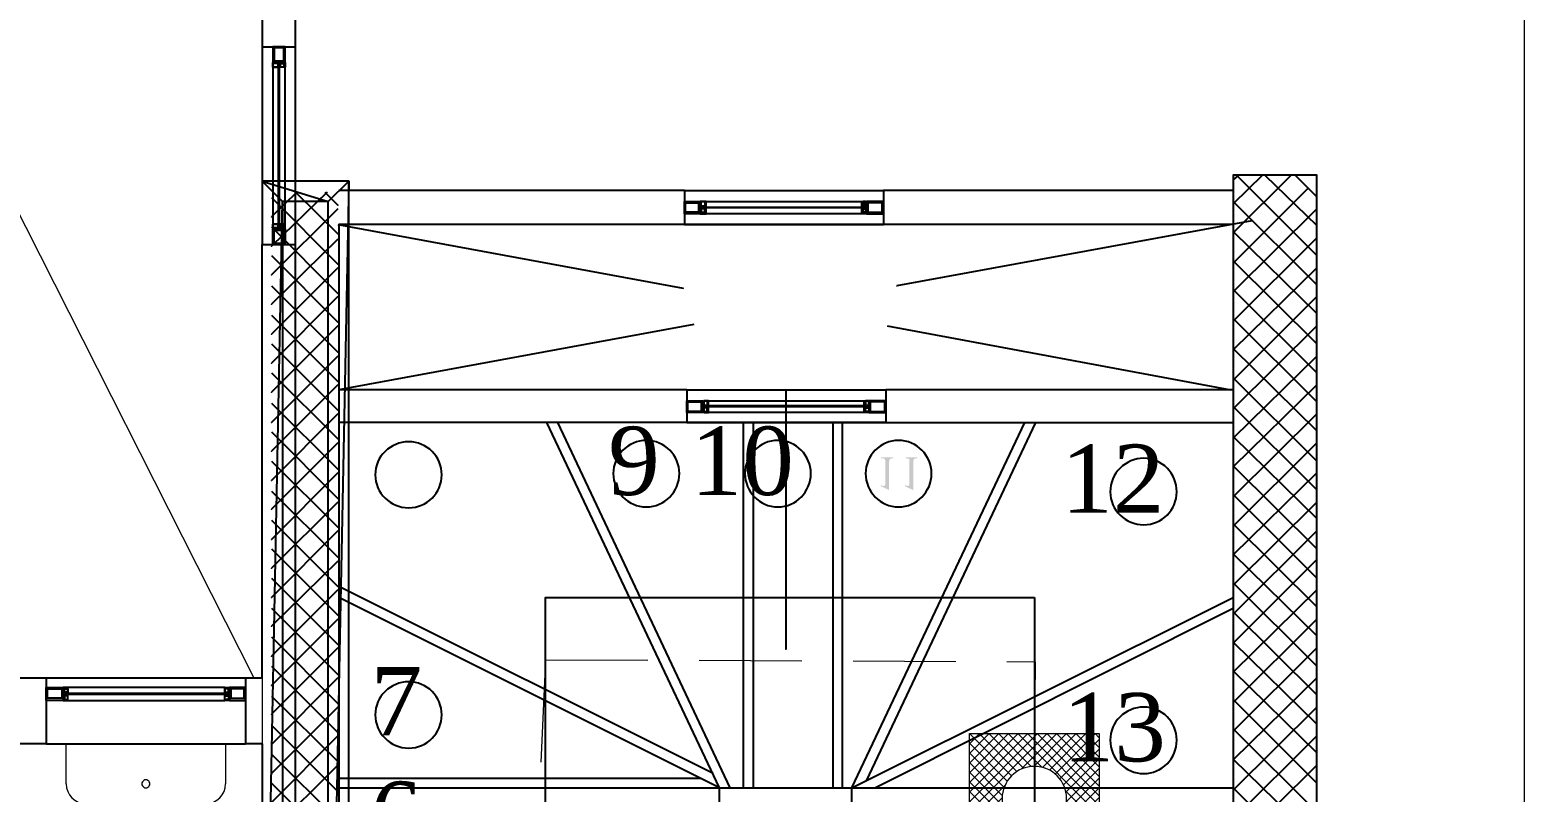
# Model space of a CAD drawing. Header units: inches. Extents: x 14 to 158, y 51 to 94.
# Drawn here: x 42.172 to 46.543, y 81.117 to 83.347 of the extents above; entities that cross this region are included whole.
import ezdxf

# ---------------------------------------------------------------- set-up
doc = ezdxf.new("R2010")
doc.units = ezdxf.units.IN
doc.header["$LTSCALE"] = 0.6
doc.header["$MEASUREMENT"] = 0
doc.linetypes.add('DASHED', pattern=[0.75, 0.5, -0.25])
doc.layers.get('0').update_dxf_attribs({"color": 253, "lineweight": 0})
for name, color, linetype, lineweight in [('K Furniture', 253, 'Continuous', 0), ('LIGHT-1', 3, 'Continuous', 0), ('wiring1', 3, 'DASHED', 0)]:
    doc.layers.add(name, color=color, linetype=linetype, lineweight=lineweight)
doc.styles.add('Times New Roman0', font='times.ttf', dxfattribs={"height": 2.628})

# ---------------------------------------------------------------- blocks, each defined once
blk = doc.blocks.new('A$C66D173D2')
at = {"layer": 'K Furniture'}
for p, q in [((0.0583, 0.5833), (0.0583, 0.2917)), ((0.0817, 0.2917), (0.0817, 0.5785)), ((0.385, 0.5785), (0.385, 0.2917)), ((0.4083, 0.2917), (0.4083, 0.5833)), ((0.35, 0.2567), (0.1167, 0.2567)), ((0.1167, 0.2333), (0.1167, 0.175)), ((0.1167, 0.2333), (0.35, 0.2333)), ((0.35, 0.2333), (0.35, 0.175)), ((0.4083, 0.175), (0.0583, 0.175)), ((0, 0.1167), (0, 0)), ((0.4667, 0), (0.4667, 0.1167)), ((0.4667, 0), (0, 0))]:
    blk.add_line(p, q, dxfattribs=at)
at = {"layer": 'K Furniture', "extrusion": (0, 0, -1)}
for centre, major_axis, start_param, end_param in [((0.2333, 0.5104), (0.1341, 0.1341), 4.321782, 6.673792), ((0.2333, 0.5104), (-0.1176, 0.1176), 5.919765, 8.217402), ((0.2322, 0.3971), (-0.0429, 0.0429), 0.785398, 7.068583), ((0.1167, 0.2917), (0.0412, 0.0412), 2.356194, 3.926991), ((0.1167, 0.2917), (0.0247, 0.0247), 2.356194, 3.926991), ((0.35, 0.2917), (0.0412, 0.0412), 0.785398, 2.356194), ((0.35, 0.2917), (0.0247, 0.0247), 0.785398, 2.356194), ((0.0583, 0.1167), (0.0412, 0.0412), 3.926991, 5.497787), ((0.4083, 0.1167), (0.0412, 0.0412), -0.785398, 0.785398), ((0.2333, 0.1167), (-0.00825, 0.00825), 5.497786, 8.639381), ((0.2333, 0.1167), (0.00825, 0.00825), 0.785397, 3.926992)]:
    blk.add_ellipse(centre, major_axis=major_axis, ratio=1, start_param=start_param, end_param=end_param, dxfattribs=at)
blk = doc.blocks.new('*X43')
at = {"color": 0}
for p, q in [((-40, 101.4), (198.6, 340)), ((-40, 129.7), (170.3, 340)), ((-40, 158), (142, 340)), ((-40, 186.3), (113.7, 340)), ((-40, 214.6), (85.4, 340)), ((-40, 242.8), (57.2, 340)), ((-40, 271.1), (28.9, 340)), ((-40, 299.4), (0.6, 340)), ((-40, 327.7), (-27.7, 340)), ((75.4, 207.4), (-40, 322.8)), ((89.2, 221.9), (-28.9, 340)), ((106.1, 233.3), (-0.6, 340)), ((126.5, 241.2), (27.7, 340)), ((151.8, 244.1), (56, 340)), ((188.2, 236.1), (84.3, 340)), ((340, 112.5), (112.5, 340)), ((128.5, 241.7), (226.9, 340)), ((340, 140.8), (140.8, 340)), ((158.9, 243.7), (255.1, 340)), ((340, 169.1), (169.1, 340)), ((182, 238.6), (283.4, 340)), ((340, 197.4), (197.4, 340)), ((200.9, 229.2), (311.7, 340)), ((216.6, 216.6), (340, 340)), ((340, 225.7), (225.7, 340)), ((229.2, 200.9), (340, 311.7)), ((340, 254), (254, 340)), ((340, 282.3), (282.3, 340)), ((340, 310.5), (310.5, 340)), ((340, 338.8), (338.8, 340)), ((64.7, 189.9), (-40, 294.6)), ((57.7, 168.6), (-40, 266.3)), ((238.6, 182), (340, 283.4)), ((56.2, 141.8), (-40, 238)), ((241.7, 128.5), (340, 226.9)), ((243.7, 158.9), (340, 255.1)), ((71.1, 98.6), (-40, 209.7)), ((181.4, -40), (-40, 181.4)), ((101.4, -40), (340, 198.6)), ((340, 84.3), (236.1, 188.2)), ((-40, 73.1), (58.3, 171.5)), ((153.1, -40), (-40, 153.1)), ((-40, 44.9), (56.3, 141.1)), ((129.7, -40), (340, 170.3)), ((158, -40), (340, 142)), ((340, 56), (244.1, 151.8)), ((124.9, -40), (-40, 124.9)), ((-40, 16.6), (61.4, 118)), ((-40, -11.7), (70.8, 99.1)), ((96.6, -40), (-40, 96.6)), ((186.3, -40), (340, 113.7)), ((340, -28.9), (221.9, 89.2)), ((340, -0.6), (233.3, 106.1)), ((340, 27.7), (241.2, 126.5)), ((-40, -40), (83.4, 83.4)), ((68.3, -40), (-40, 68.3)), ((-11.7, -40), (99.1, 70.8)), ((16.6, -40), (118, 61.4)), ((44.9, -40), (141.1, 56.3)), ((73.1, -40), (171.5, 58.3)), ((209.7, -40), (98.6, 71.1)), ((238, -40), (141.8, 56.2)), ((266.3, -40), (168.6, 57.7)), ((294.6, -40), (189.9, 64.7)), ((322.8, -40), (207.4, 75.4)), ((214.6, -40), (340, 85.4)), ((242.8, -40), (340, 57.2)), ((40, -40), (-40, 40)), ((11.7, -40), (-40, 11.7)), ((271.1, -40), (340, 28.9)), ((299.4, -40), (340, 0.6)), ((-16.6, -40), (-40, -16.6)), ((327.7, -40), (340, -27.7))]:
    blk.add_line(p, q, dxfattribs=at)
blk = doc.blocks.new('LIGRAN')
at = {"layer": 'LIGHT-1', "color": 6}
blk.add_lwpolyline([(-0.19, -0.19), (0.19, -0.19), (0.19, 0.19), (-0.19, 0.19)], close=True, dxfattribs=at)
blk.add_circle((0, 0), 0.0942, dxfattribs=at)
at = {"layer": 'LIGHT-1', "color": 6, "xscale": 0.001, "yscale": 0.001, "zscale": 0.001}
blk.add_blockref('*X43', (-0.15, -0.15), dxfattribs=at)

msp = doc.modelspace()

# ---------------------------------------------------------------- hatches: boundary and pattern name
h = msp.add_hatch(color=256)
edge = h.paths.add_edge_path()
edge.add_line((44.6604, 82.0121), (44.6839, 82.0011))
edge.add_line((44.6839, 82.0011), (44.6853, 82.0011))
edge.add_line((44.6853, 82.0011), (44.6853, 82.0797))
edge.add_spline(control_points=[(44.6853, 82.0797), (44.6853, 82.0852), (44.6853, 82.0879), (44.6866, 82.0893), (44.6866, 82.0893), (44.6866, 82.0907), (44.688, 82.0921), (44.6894, 82.0921), (44.6894, 82.0921), (44.6908, 82.0935), (44.6935, 82.0935), (44.6977, 82.0935)], knot_values=[0, 0, 0, 0, 0.083333, 0.083333, 0.083333, 0.083343, 0.166667, 0.166667, 0.166667, 0.166677, 1, 1, 1, 1], degree=3, periodic=0)
edge.add_line((44.6977, 82.0935), (44.6977, 82.0962))
edge.add_line((44.6977, 82.0962), (44.6618, 82.0962))
edge.add_line((44.6618, 82.0962), (44.6618, 82.0935))
edge.add_spline(control_points=[(44.6618, 82.0935), (44.6673, 82.0935), (44.6701, 82.0935), (44.6715, 82.0921), (44.6715, 82.0921), (44.6715, 82.0921), (44.6728, 82.0907), (44.6728, 82.0907), (44.6728, 82.0907), (44.6742, 82.0893), (44.6742, 82.0852), (44.6742, 82.0797)], knot_values=[0, 0, 0, 0, 0.083333, 0.083333, 0.083333, 0.083343, 0.166667, 0.166667, 0.166667, 0.166677, 1, 1, 1, 1], degree=3, periodic=0)
edge.add_line((44.6742, 82.0797), (44.6742, 82.03))
edge.add_spline(control_points=[(44.6742, 82.03), (44.6742, 82.0231), (44.6742, 82.0176), (44.6742, 82.0162), (44.6742, 82.0162), (44.6728, 82.0149), (44.6728, 82.0135), (44.6715, 82.0135), (44.6715, 82.0135), (44.6715, 82.0121), (44.6701, 82.0121), (44.6687, 82.0121), (44.6687, 82.0121), (44.6673, 82.0121), (44.6646, 82.0135), (44.6618, 82.0149)], knot_values=[0, 0, 0, 0, 0.0625, 0.0625, 0.0625, 0.06251, 0.125, 0.125, 0.125, 0.12501, 0.1875, 0.1875, 0.1875, 0.18751, 1, 1, 1, 1], degree=3, periodic=0)
edge.add_line((44.6618, 82.0149), (44.6604, 82.0121))
edge = h.paths.add_edge_path()
edge.add_line((44.7308, 82.0121), (44.7542, 82.0011))
edge.add_line((44.7542, 82.0011), (44.7556, 82.0011))
edge.add_line((44.7556, 82.0011), (44.7556, 82.0797))
edge.add_spline(control_points=[(44.7556, 82.0797), (44.7556, 82.0852), (44.757, 82.0879), (44.757, 82.0893), (44.757, 82.0893), (44.757, 82.0907), (44.7583, 82.0921), (44.7597, 82.0921), (44.7597, 82.0921), (44.7611, 82.0935), (44.7639, 82.0935), (44.768, 82.0935)], knot_values=[0, 0, 0, 0, 0.083333, 0.083333, 0.083333, 0.083343, 0.166667, 0.166667, 0.166667, 0.166677, 1, 1, 1, 1], degree=3, periodic=0)
edge.add_line((44.768, 82.0935), (44.768, 82.0962))
edge.add_line((44.768, 82.0962), (44.7335, 82.0962))
edge.add_line((44.7335, 82.0962), (44.7335, 82.0935))
edge.add_spline(control_points=[(44.7335, 82.0935), (44.7377, 82.0935), (44.7404, 82.0935), (44.7418, 82.0921), (44.7418, 82.0921), (44.7432, 82.0921), (44.7432, 82.0907), (44.7446, 82.0907), (44.7446, 82.0907), (44.7446, 82.0893), (44.7446, 82.0852), (44.7446, 82.0797)], knot_values=[0, 0, 0, 0, 0.083333, 0.083333, 0.083333, 0.083343, 0.166667, 0.166667, 0.166667, 0.166677, 1, 1, 1, 1], degree=3, periodic=0)
edge.add_line((44.7446, 82.0797), (44.7446, 82.03))
edge.add_spline(control_points=[(44.7446, 82.03), (44.7446, 82.0231), (44.7446, 82.0176), (44.7446, 82.0162), (44.7446, 82.0162), (44.7446, 82.0149), (44.7432, 82.0135), (44.7418, 82.0135), (44.7418, 82.0135), (44.7418, 82.0121), (44.7404, 82.0121), (44.739, 82.0121), (44.739, 82.0121), (44.7377, 82.0121), (44.7349, 82.0135), (44.7321, 82.0149)], knot_values=[0, 0, 0, 0, 0.0625, 0.0625, 0.0625, 0.06251, 0.125, 0.125, 0.125, 0.12501, 0.1875, 0.1875, 0.1875, 0.18751, 1, 1, 1, 1], degree=3, periodic=0)
edge.add_line((44.7321, 82.0149), (44.7308, 82.0121))

# ---------------------------------------------------------------- linework, layer by layer
for p, q in [((40.0378, 86.9629), (42.827, 81.4508)), ((42.8511, 82.9044), (42.8511, 79.8718))]:
    msp.add_line(p, q)
msp.add_lwpolyline([(14.0232, 93.0265), (46.5426, 93.0265), (46.5426, 73.4364), (14.0232, 73.4364)], close=True)
at = {"linetype": 'Continuous', "lineweight": -2}
for points in [[(42.8511, 85.7232), (42.8511, 83.2974), (42.8511, 83.2974)], [(42.9476, 83.3967), (42.9476, 83.2974), (42.9476, 83.2974)], [(42.8511, 83.2974), (42.9476, 83.2974), (42.9476, 83.2974)], [(42.8511, 83.2974), (42.8511, 82.7195), (42.8511, 82.7195)], [(42.8828, 83.2974), (42.8828, 83.2519), (42.9187, 83.2519), (42.9187, 83.2974)], [(42.9187, 83.2974), (42.8828, 83.2974), (42.8828, 83.2974)], [(42.9476, 83.2974), (42.9476, 82.7195), (42.9476, 82.7195)], [(42.8828, 83.2381), (42.8828, 82.7788), (42.8828, 82.7788)], [(42.898, 83.2519), (42.898, 82.7651), (42.898, 82.7651)], [(42.9007, 83.2519), (42.9007, 82.7651), (42.9007, 82.7651)], [(42.9187, 82.7788), (42.9187, 83.2381), (42.9187, 83.2381)], [(45.7775, 82.9223), (45.692, 82.8382), (45.692, 82.8382)], [(45.8616, 82.9223), (45.692, 82.7527), (45.692, 82.7527)], [(45.9361, 78.9478), (45.9361, 82.9223), (45.692, 82.9223), (45.692, 78.9478)], [(45.7071, 82.9223), (45.692, 82.9085), (45.692, 82.9085)], [(45.703, 82.9195), (45.9361, 82.6865), (45.9361, 82.6865)], [(45.7844, 82.9223), (45.9361, 82.7747), (45.9361, 82.7747)], [(45.8726, 82.9223), (45.9361, 82.8588), (45.9361, 82.8588)], [(45.8726, 82.9223), (45.9361, 82.8588), (45.9361, 82.8588)], [(42.9531, 82.8726), (42.8787, 82.7995), (42.8787, 82.7995)], [(43.0414, 82.8726), (42.8787, 82.714), (42.8787, 82.714)], [(42.949, 82.8726), (43.0731, 82.7499), (43.0731, 82.7499)], [(43.0345, 82.8726), (43.0731, 82.834), (43.0731, 82.834)], [(44.0867, 82.8768), (43.0759, 82.8768), (43.0759, 82.8768)], [(44.0867, 82.8768), (44.0854, 82.8768), (44.0854, 82.8768)], [(44.0867, 82.8768), (44.0867, 82.7775), (44.0867, 82.7775)], [(44.0867, 82.8768), (44.6687, 82.8768), (44.6687, 82.8768)], [(45.692, 82.8768), (44.6687, 82.8768), (44.6687, 82.8768)], [(44.6687, 82.8768), (44.6687, 82.7775), (44.6687, 82.7775)], [(45.9112, 82.8837), (45.692, 82.6644), (45.692, 82.6644)], [(42.8787, 82.8561), (43.0731, 82.6616), (43.0731, 82.6616)], [(44.0867, 82.8451), (44.1322, 82.8451), (44.1322, 82.8092), (44.0867, 82.8092)], [(44.0867, 82.8092), (44.0867, 82.8451), (44.0867, 82.8451)], [(44.1502, 82.8451), (44.6053, 82.8451), (44.6053, 82.8451)], [(44.6687, 82.8451), (44.6191, 82.8451), (44.6191, 82.8092), (44.6687, 82.8092)], [(44.6687, 82.8092), (44.6687, 82.8451), (44.6687, 82.8451)], [(45.692, 82.8451), (45.9361, 82.601), (45.9361, 82.601)], [(43.0731, 82.823), (42.8787, 82.6299), (42.8787, 82.6299)], [(44.6053, 82.8092), (44.1502, 82.8092), (44.1502, 82.8092)], [(45.7458, 82.7885), (44.7073, 82.5982), (44.7073, 82.5982)], [(45.9361, 82.823), (45.692, 82.5803), (45.692, 82.5803)], [(42.8787, 82.7706), (43.0731, 82.5761), (43.0731, 82.5761)], [(42.8828, 82.7195), (42.8828, 82.7651), (42.9187, 82.7651), (42.9187, 82.7195)], [(43.0731, 82.7775), (44.0826, 82.5913), (44.0826, 82.5913)], [(43.0759, 82.7775), (43.0759, 82.2934), (43.0759, 79.7739)], [(44.0867, 82.7775), (43.0759, 82.7775), (43.0759, 82.7775)], [(44.6687, 82.7775), (44.0867, 82.7775), (44.0867, 82.7775)], [(44.0867, 82.7775), (44.6687, 82.7775), (44.6687, 82.7775)], [(45.692, 82.7775), (44.6687, 82.7775), (44.6687, 82.7775)], [(45.692, 82.7568), (45.9361, 82.5168), (45.9361, 82.5168)], [(45.9361, 82.7389), (45.692, 82.4948), (45.692, 82.4948)], [(42.8511, 82.7195), (42.9476, 82.7195), (42.9476, 82.7195)], [(42.8511, 81.4508), (42.8511, 82.7195), (42.8511, 82.7195)], [(43.0731, 82.7347), (42.8787, 82.5444), (42.8787, 82.5444)], [(42.9187, 82.7195), (42.8828, 82.7195), (42.8828, 82.7195)], [(42.9476, 82.7195), (42.9476, 79.7008), (42.9476, 79.7008)], [(42.8787, 82.6865), (43.0731, 82.492), (43.0731, 82.492)], [(43.0731, 82.6506), (42.8787, 82.4562), (42.8787, 82.4562)], [(45.692, 82.6713), (45.9361, 82.4286), (45.9361, 82.4286)], [(45.9361, 82.6506), (45.692, 82.4106), (45.692, 82.4106)], [(42.8787, 82.5982), (43.0731, 82.4038), (43.0731, 82.4038)], [(43.0731, 82.5665), (42.8787, 82.372), (42.8787, 82.372)], [(45.692, 82.5872), (45.9361, 82.3431), (45.9361, 82.3431)], [(45.9361, 82.5665), (45.692, 82.3224), (45.692, 82.3224)], [(42.8787, 82.5127), (43.0731, 82.3183), (43.0731, 82.3183)], [(43.0731, 82.481), (42.8787, 82.2865), (42.8787, 82.2865)], [(44.1143, 82.4851), (43.0759, 82.2934), (43.0759, 82.2934)], [(44.6797, 82.481), (45.6851, 82.2934), (45.6851, 82.2934)], [(45.692, 82.503), (45.9361, 82.259), (45.9361, 82.259)], [(45.9361, 82.481), (45.692, 82.2383), (45.692, 82.2383)], [(42.8787, 82.4286), (43.0731, 82.2341), (43.0731, 82.2341)], [(43.0731, 82.3927), (42.8787, 82.1983), (42.8787, 82.1983)], [(45.692, 82.4148), (45.9361, 82.1734), (45.9361, 82.1734)], [(45.9361, 82.3927), (45.692, 82.1528), (45.692, 82.1528)], [(42.8787, 82.3431), (43.0731, 82.15), (43.0731, 82.15)], [(43.0731, 82.3086), (42.8787, 82.1141), (42.8787, 82.1141)], [(45.692, 82.3293), (45.9361, 82.0852), (45.9361, 82.0852)], [(45.9361, 82.3086), (45.692, 82.0686), (45.692, 82.0686)], [(44.0936, 82.2934), (43.0759, 82.2934), (43.0759, 82.2934)], [(44.0936, 82.2934), (44.0936, 82.1983), (44.0936, 82.1983)], [(44.0936, 82.2934), (44.6756, 82.2934), (44.6756, 82.2934)], [(44.0936, 82.2617), (44.1391, 82.2617), (44.1391, 82.2272), (44.0936, 82.2272)], [(44.0936, 82.2272), (44.0936, 82.2617), (44.0936, 82.2617)], [(44.1571, 82.2617), (44.6122, 82.2617), (44.6122, 82.2617)], [(44.3832, 82.2934), (44.3832, 81.5349), (44.3832, 81.5349)], [(44.6756, 82.2617), (44.626, 82.2617), (44.626, 82.2272), (44.6756, 82.2272)], [(45.692, 82.2934), (44.6756, 82.2934), (44.6756, 82.2934)], [(44.6756, 82.2934), (44.6756, 82.1983), (44.6756, 82.1983)], [(44.6756, 82.2272), (44.6756, 82.2617), (44.6756, 82.2617)], [(42.8787, 82.2548), (43.0731, 82.0617), (43.0731, 82.0617)], [(43.0731, 82.2231), (42.8787, 82.0286), (42.8787, 82.0286)], [(44.1391, 82.2479), (44.626, 82.2479), (44.626, 82.2479)], [(44.1391, 82.2452), (44.626, 82.2452), (44.626, 82.2452)], [(44.6122, 82.2272), (44.1571, 82.2272), (44.1571, 82.2272)], [(45.692, 82.2452), (45.9361, 82.0011), (45.9361, 82.0011)], [(45.9361, 82.2231), (45.692, 81.9804), (45.692, 81.9804)], [(42.8787, 82.1707), (43.0731, 81.9762), (43.0731, 81.9762)], [(44.0936, 82.1983), (43.0759, 82.1983), (43.0759, 82.1983)], [(44.1888, 81.1295), (43.684, 82.1983), (43.684, 82.1983)], [(44.2205, 81.1295), (43.7158, 82.1983), (43.7158, 82.1983)], [(44.6756, 82.1983), (44.0936, 82.1983), (44.0936, 82.1983)], [(44.0936, 82.1983), (44.6756, 82.1983), (44.6756, 82.1983)], [(44.2591, 81.1295), (44.2591, 82.1983), (44.2591, 82.1983)], [(44.2881, 81.1295), (44.2881, 82.1983), (44.2881, 82.1983)], [(44.5211, 81.1295), (44.5211, 82.1983), (44.5211, 82.1983)], [(44.5487, 81.1295), (44.5487, 82.1983), (44.5487, 82.1983)], [(44.5763, 81.1295), (45.0824, 82.1983), (45.0824, 82.1983)], [(44.6191, 81.1502), (45.1141, 82.1983), (45.1141, 82.1983)], [(44.6756, 82.1983), (45.692, 82.1983), (45.692, 82.1983)], [(43.0731, 82.139), (42.8787, 81.9445), (42.8787, 81.9445)], [(45.692, 82.1569), (45.9361, 81.9169), (45.9361, 81.9169)], [(45.9361, 82.139), (45.692, 81.8949), (45.692, 81.8949)], [(42.8787, 82.0852), (43.0731, 81.8921), (43.0731, 81.8921)], [(43.0731, 82.0507), (42.8787, 81.8563), (42.8787, 81.8563)], [(45.692, 82.0714), (45.9361, 81.8287), (45.9361, 81.8287)], [(45.9361, 82.0507), (45.692, 81.8108), (45.692, 81.8108)], [(42.8787, 81.9969), (43.0731, 81.8039), (43.0731, 81.8039)], [(43.0731, 81.9652), (42.8787, 81.7721), (42.8787, 81.7721)], [(45.692, 81.9873), (45.9361, 81.7432), (45.9361, 81.7432)], [(45.9361, 81.9652), (45.692, 81.7225), (45.692, 81.7225)], [(42.8787, 81.9128), (43.0731, 81.7184), (43.0731, 81.7184)], [(43.0731, 81.8811), (42.8787, 81.6866), (42.8787, 81.6866)], [(45.692, 81.9018), (45.9361, 81.6591), (45.9361, 81.6591)], [(45.9361, 81.8811), (45.692, 81.637), (45.692, 81.637)], [(42.8787, 81.8287), (43.0731, 81.6342), (43.0731, 81.6342)], [(43.0731, 81.7928), (42.8787, 81.6025), (42.8787, 81.6025)], [(45.692, 81.8135), (45.9361, 81.5736), (45.9361, 81.5736)], [(45.9361, 81.797), (45.692, 81.5529), (45.692, 81.5529)], [(42.8787, 81.7432), (43.0731, 81.5487), (43.0731, 81.5487)], [(43.0731, 81.7087), (42.8787, 81.5143), (42.8787, 81.5143)], [(44.1709, 81.1709), (43.0759, 81.7184), (43.0759, 81.7184)], [(45.692, 81.7294), (45.9361, 81.4853), (45.9361, 81.4853)], [(45.9361, 81.7087), (45.692, 81.4674), (45.692, 81.4674)], [(42.8787, 81.6549), (43.0731, 81.4605), (43.0731, 81.4605)], [(44.1888, 81.1295), (43.0759, 81.6866), (43.0759, 81.6866)], [(43.6799, 79.5546), (43.6799, 81.6866), (45.11, 81.6866)], [(44.5763, 81.1295), (45.692, 81.6866), (45.692, 81.6866)], [(44.6439, 81.1295), (45.692, 81.6549), (45.692, 81.6549)], [(45.11, 81.6866), (45.11, 79.3215), (45.008, 79.7022), (45.1803, 79.8152), (45.11, 79.9394)], [(43.0731, 81.6232), (42.8787, 81.4288), (42.8787, 81.4288)], [(45.692, 81.6439), (45.9361, 81.4012), (45.9361, 81.4012)], [(45.9361, 81.6232), (45.692, 81.3791), (45.692, 81.3791)], [(42.8787, 81.5708), (43.0731, 81.3763), (43.0731, 81.3763)], [(43.0731, 81.5391), (42.8787, 81.3446), (42.8787, 81.3446)], [(45.692, 81.5556), (45.9361, 81.3157), (45.9361, 81.3157)], [(45.9361, 81.5391), (45.692, 81.295), (45.692, 81.295)], [(42.8787, 81.4853), (43.0731, 81.2908), (43.0731, 81.2908)], [(45.692, 81.4715), (45.9361, 81.2315), (45.9361, 81.2315)], [(42.1243, 81.4508), (42.2195, 81.4508), (42.2195, 81.4508)], [(42.2195, 81.4508), (42.2195, 81.2577), (42.2195, 81.2577)], [(42.2195, 81.4508), (42.8028, 81.4508), (42.8028, 81.4508)], [(42.8028, 81.4508), (42.8028, 81.2577), (42.8028, 81.2577)], [(42.8028, 81.4508), (42.8511, 81.4508), (42.8511, 81.4508)], [(43.0731, 81.4508), (42.8787, 81.2564), (42.8787, 81.2564)], [(45.9361, 81.4508), (45.692, 81.2109), (45.692, 81.2109)], [(42.2195, 81.4232), (42.2691, 81.4232), (42.2691, 81.3846), (42.2195, 81.3846)], [(42.2195, 81.3846), (42.2195, 81.4232), (42.2195, 81.4232)], [(42.7559, 81.4053), (42.2691, 81.4053), (42.2691, 81.4053)], [(42.7559, 81.4025), (42.2691, 81.4025), (42.2691, 81.4025)], [(42.7421, 81.4232), (42.2829, 81.4232), (42.2829, 81.4232)], [(42.2829, 81.3846), (42.7421, 81.3846), (42.7421, 81.3846)], [(42.8028, 81.4232), (42.7559, 81.4232), (42.7559, 81.3846), (42.8028, 81.3846)], [(42.8028, 81.3846), (42.8028, 81.4232), (42.8028, 81.4232)], [(42.8787, 81.397), (43.0731, 81.2067), (43.0731, 81.2067)], [(45.692, 81.3874), (45.9361, 81.1433), (45.9361, 81.1433)], [(43.0731, 81.3653), (42.8787, 81.1709), (42.8787, 81.1709)], [(45.9361, 81.3653), (45.692, 81.1226), (45.692, 81.1226)], [(42.8787, 81.3129), (43.0731, 81.1185), (43.0731, 81.1185)], [(45.692, 81.3019), (45.9361, 81.0578), (45.9361, 81.0578)], [(42.2195, 81.2577), (42.0292, 81.2577), (42.0292, 81.2577)], [(42.2195, 81.2577), (42.8028, 81.2577), (42.8028, 81.2577)], [(42.8511, 81.2577), (42.8028, 81.2577), (42.8028, 81.2577)], [(42.8511, 81.2577), (42.8511, 79.6856), (42.8511, 79.6856)], [(43.0731, 81.2812), (42.8787, 81.0867), (42.8787, 81.0867)], [(45.9361, 81.2812), (45.692, 81.0371), (45.692, 81.0371)], [(42.8787, 81.2274), (43.0731, 81.0343), (43.0731, 81.0343)], [(45.692, 81.2136), (45.9361, 80.9737), (45.9361, 80.9737)], [(43.0731, 81.1957), (42.8787, 81.0026), (42.8787, 81.0026)], [(45.9361, 81.1957), (45.692, 80.953), (45.692, 80.953)], [(42.8787, 81.1433), (43.0731, 80.9488), (43.0731, 80.9488)], [(43.0759, 81.1571), (44.1322, 81.1571), (44.1322, 81.1571)], [(43.0759, 81.1295), (44.1888, 81.1295), (44.1888, 81.1295)], [(44.1888, 79.4415), (44.1888, 81.1295), (44.1888, 81.1295)], [(44.1888, 81.1295), (44.5763, 81.1295), (44.5763, 81.1295)], [(44.5763, 81.1295), (45.692, 81.1295), (45.692, 81.1295)], [(44.5763, 79.4415), (44.5763, 81.1295), (44.5763, 81.1295)], [(45.692, 81.1295), (45.9361, 80.8854), (45.9361, 80.8854)]]:
    msp.add_lwpolyline(points, dxfattribs=at)
for points in [[(42.8869, 83.256), (42.9145, 83.256), (42.9145, 83.2946), (42.8869, 83.2946)], [(42.898, 83.2519), (42.898, 83.2381), (42.8828, 83.2381), (42.8828, 83.2519)], [(42.898, 83.2381), (42.898, 83.2491), (42.8828, 83.2491), (42.8828, 83.2381)], [(42.9007, 83.2519), (42.9187, 83.2519), (42.9187, 83.2381), (42.9007, 83.2381)], [(42.9049, 83.2491), (42.9145, 83.2491), (42.9145, 83.2381), (42.9049, 83.2381)], [(42.9104, 82.8451), (42.8511, 82.9044), (43.0442, 82.8451)], [(42.8511, 82.9044), (43.0442, 82.8451), (43.1048, 82.9044)], [(43.0442, 82.8451), (43.1048, 82.9044), (43.0442, 79.847)], [(43.1048, 82.9044), (43.0442, 79.847), (43.1048, 79.7904)], [(42.9104, 79.847), (42.8511, 79.7904), (42.9104, 82.8451)], [(44.1281, 82.8409), (44.1281, 82.8133), (44.0895, 82.8133), (44.0895, 82.8409)], [(44.1322, 82.8313), (44.1502, 82.8313), (44.1502, 82.8451), (44.1322, 82.8451)], [(44.6191, 82.8271), (44.1322, 82.8271)], [(44.146, 82.8313), (44.135, 82.8313), (44.135, 82.8451), (44.146, 82.8451)], [(44.6191, 82.8313), (44.6053, 82.8313), (44.6053, 82.8451), (44.6191, 82.8451)], [(44.6094, 82.8313), (44.6163, 82.8313), (44.6163, 82.8451), (44.6094, 82.8451)], [(44.6232, 82.8409), (44.6232, 82.8133), (44.6646, 82.8133), (44.6646, 82.8409)], [(44.1322, 82.823), (44.1322, 82.8092), (44.1502, 82.8092), (44.1502, 82.823)], [(44.135, 82.823), (44.135, 82.8133), (44.146, 82.8133), (44.146, 82.823)], [(44.6191, 82.823), (44.6191, 82.8092), (44.6053, 82.8092), (44.6053, 82.823)], [(44.6163, 82.823), (44.6163, 82.8133), (44.6094, 82.8133), (44.6094, 82.823)], [(42.898, 82.7788), (42.898, 82.7678), (42.8828, 82.7678), (42.8828, 82.7788)], [(42.898, 82.7651), (42.898, 82.7788), (42.8828, 82.7788), (42.8828, 82.7651)], [(42.8869, 82.7609), (42.9145, 82.7609), (42.9145, 82.7223), (42.8869, 82.7223)], [(42.9007, 82.7651), (42.9187, 82.7651), (42.9187, 82.7788), (42.9007, 82.7788)], [(42.9049, 82.7678), (42.9145, 82.7678), (42.9145, 82.7788), (42.9049, 82.7788)], [(44.135, 82.259), (44.135, 82.23), (44.0964, 82.23), (44.0964, 82.259)], [(44.1529, 82.2479), (44.1433, 82.2479), (44.1433, 82.2617), (44.1529, 82.2617)], [(44.1433, 82.2479), (44.1571, 82.2479), (44.1571, 82.2617), (44.1433, 82.2617)], [(44.626, 82.2479), (44.6122, 82.2479), (44.6122, 82.2617), (44.626, 82.2617)], [(44.6163, 82.2479), (44.626, 82.2479), (44.626, 82.2617), (44.6163, 82.2617)], [(44.6301, 82.259), (44.6301, 82.23), (44.6728, 82.23), (44.6728, 82.259)], [(44.1433, 82.2452), (44.1433, 82.2272), (44.1571, 82.2272), (44.1571, 82.2452)], [(44.1433, 82.241), (44.1433, 82.23), (44.1529, 82.23), (44.1529, 82.241)], [(44.626, 82.2452), (44.626, 82.2272), (44.6122, 82.2272), (44.6122, 82.2452)], [(44.626, 82.241), (44.626, 82.23), (44.6163, 82.23), (44.6163, 82.241)], [(42.265, 81.4191), (42.265, 81.3915), (42.2236, 81.3915), (42.2236, 81.4191)], [(42.2691, 81.4053), (42.2829, 81.4053), (42.2829, 81.4232), (42.2691, 81.4232)], [(42.2691, 81.4025), (42.2691, 81.3846), (42.2829, 81.3846), (42.2829, 81.4025)], [(42.2829, 81.4094), (42.2733, 81.4094), (42.2733, 81.4191), (42.2829, 81.4191)], [(42.2733, 81.3984), (42.2733, 81.3874), (42.2829, 81.3874), (42.2829, 81.3984)], [(42.7559, 81.4053), (42.7421, 81.4053), (42.7421, 81.4232), (42.7559, 81.4232)], [(42.7421, 81.4094), (42.7532, 81.4094), (42.7532, 81.4191), (42.7421, 81.4191)], [(42.7559, 81.4025), (42.7559, 81.3846), (42.7421, 81.3846), (42.7421, 81.4025)], [(42.7532, 81.3984), (42.7532, 81.3874), (42.7421, 81.3874), (42.7421, 81.3984)], [(42.7601, 81.4191), (42.7601, 81.3915), (42.7987, 81.3915), (42.7987, 81.4191)]]:
    msp.add_lwpolyline(points, close=True, dxfattribs=at)
for points in [[(43.28, 81.9487), (43.2262, 81.9487), (43.1821, 81.9914), (43.1821, 82.0452), (43.1821, 82.0452), (43.1821, 82.099), (43.2262, 82.1417), (43.28, 82.1417), (43.28, 82.1417), (43.3338, 82.1417), (43.3765, 82.099), (43.3765, 82.0452), (43.3765, 82.0452), (43.3765, 81.9914), (43.3338, 81.9487), (43.28, 81.9487)], [(43.975, 81.9514), (43.9212, 81.9514), (43.8785, 81.9955), (43.8785, 82.0493), (43.8785, 82.0493), (43.8785, 82.1017), (43.9212, 82.1459), (43.975, 82.1459), (43.975, 82.1459), (44.0288, 82.1459), (44.0716, 82.1017), (44.0716, 82.0493), (44.0716, 82.0493), (44.0716, 81.9955), (44.0288, 81.9514), (43.975, 81.9514)], [(44.3598, 81.9514), (44.306, 81.9514), (44.2633, 81.9955), (44.2633, 82.0493), (44.2633, 82.0493), (44.2633, 82.1017), (44.306, 82.1459), (44.3598, 82.1459), (44.3598, 82.1459), (44.4136, 82.1459), (44.4563, 82.1017), (44.4563, 82.0493), (44.4563, 82.0493), (44.4563, 81.9955), (44.4136, 81.9514), (44.3598, 81.9514)], [(44.7128, 81.9514), (44.659, 81.9514), (44.6163, 81.9955), (44.6163, 82.0493), (44.6163, 82.0493), (44.6163, 82.1017), (44.659, 82.1459), (44.7128, 82.1459), (44.7128, 82.1459), (44.7666, 82.1459), (44.8094, 82.1017), (44.8094, 82.0493), (44.8094, 82.0493), (44.8094, 81.9955), (44.7666, 81.9514), (44.7128, 81.9514)], [(45.4299, 81.899), (45.3762, 81.899), (45.332, 81.9418), (45.332, 81.9955), (45.332, 81.9955), (45.332, 82.0493), (45.3762, 82.0935), (45.4299, 82.0935), (45.4299, 82.0935), (45.4837, 82.0935), (45.5265, 82.0493), (45.5265, 81.9955), (45.5265, 81.9955), (45.5265, 81.9418), (45.4837, 81.899), (45.4299, 81.899)], [(43.28, 81.2453), (43.2262, 81.2453), (43.1821, 81.2895), (43.1821, 81.3432), (43.1821, 81.3432), (43.1821, 81.3957), (43.2262, 81.4398), (43.28, 81.4398), (43.28, 81.4398), (43.3338, 81.4398), (43.3765, 81.3957), (43.3765, 81.3432), (43.3765, 81.3432), (43.3765, 81.2895), (43.3338, 81.2453), (43.28, 81.2453)], [(45.4299, 81.1709), (45.3762, 81.1709), (45.332, 81.215), (45.332, 81.2688), (45.332, 81.2688), (45.332, 81.3226), (45.3762, 81.3653), (45.4299, 81.3653), (45.4299, 81.3653), (45.4837, 81.3653), (45.5265, 81.3226), (45.5265, 81.2688), (45.5265, 81.2688), (45.5265, 81.215), (45.4837, 81.1709), (45.4299, 81.1709)]]:
    msp.add_open_spline(points, degree=3, knots=[0, 0, 0, 0, 0.0625, 0.0625, 0.0625, 0.0625, 0.125, 0.125, 0.125, 0.125, 0.1875, 0.1875, 0.1875, 0.1875, 1, 1, 1, 1], dxfattribs=at)
at = {"layer": 'wiring1', "linetype": 'DASHED'}
for p, q in [((43.6799, 81.5042), (43.6608, 81.0864)), ((43.6799, 81.5042), (45.1125, 81.4983)), ((45.1125, 81.4983), (45.11, 81.2878))]:
    msp.add_line(p, q, dxfattribs=at)

# ---------------------------------------------------------------- block references
at = {"xscale": -1, "rotation": 180}
msp.add_blockref('A$C66D173D2', (42.2778, 81.2577), dxfattribs=at)
at = {"layer": 'LIGHT-1', "xscale": -1}
msp.add_blockref('LIGRAN', (45.11, 81.0978), dxfattribs=at)

# ---------------------------------------------------------------- texts
at = {"style": 'Times New Roman0'}
for s, p in [('9', (43.8634, 81.9863)), ('10', (44.1045, 81.9859)), ('12', (45.1885, 81.9339)), ('7', (43.1687, 81.2825)), ('13', (45.1927, 81.2068)), ('6', (43.1672, 80.9476))]:
    msp.add_text(s, height=0.2, dxfattribs=at).set_placement(p)

doc.saveas('drawing.dxf')
